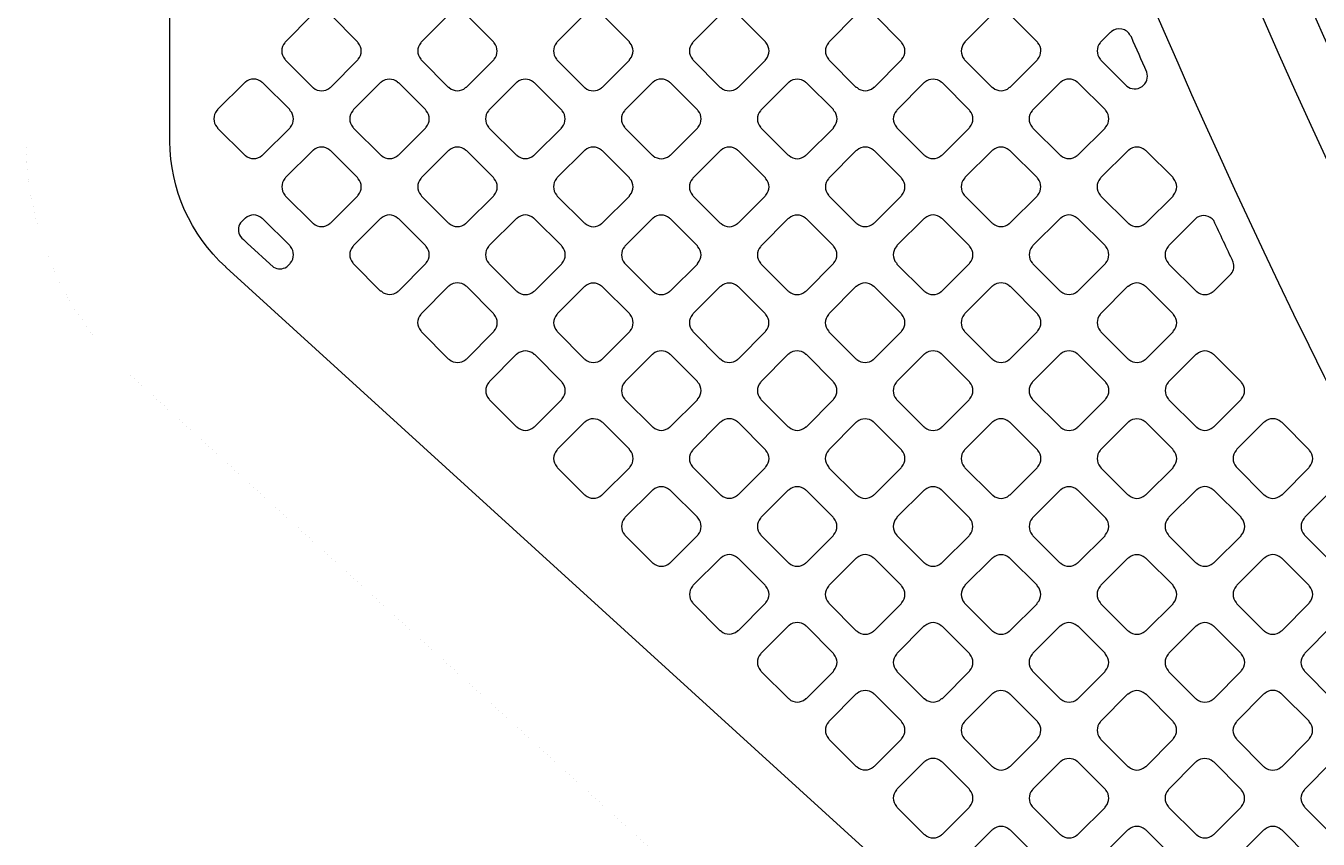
# Model space of a CAD drawing. Extents: x 0 to 248, y 0 to 175.
# Drawn here: x 77.443 to 79.493, y 143.681 to 144.971 of the extents above; entities that cross this region are included whole.
import ezdxf

# ---------------------------------------------------------------- set-up
doc = ezdxf.new("R2010")
doc.units = 0
doc.layers.add('gbr-dxf', color=7, linetype='Continuous')
doc.layers.add('gbr-outline-dxf', color=2, linetype='Continuous')

msp = doc.modelspace()

# ---------------------------------------------------------------- linework, layer by layer
at = {"layer": 'gbr-dxf', "linetype": 'Continuous'}
for points in [[(83.7322, 140.0897), (81.1909, 142.6311, -0.042133), (81.1868, 142.6359, -0.16673), (78.7251, 149.8102, -0.014135)], [(78.8013, 149.8102, 0.166721), (81.2467, 142.6831), (83.7873, 140.1424, -0.01212)], [(83.5493, 139.8215), (80.9089, 142.4619, -0.042015), (80.9048, 142.4667, -0.166954), (78.4137, 149.7194, -0.014027)], [(78.4899, 149.7178, 0.16691), (80.9647, 142.5139), (83.6011, 139.8775, -0.019676)], [(83.9056, 140.3552), (81.39, 142.8708, -0.042856), (81.3858, 142.8758, -0.165958), (79.0743, 149.6481, -0.01087)], [(79.1505, 149.6467, 0.165913), (81.4458, 142.9228), (83.9575, 140.4111, -0.019676)], [(84.0671, 140.6041), (81.5195, 143.1517, -0.041025), (81.5115, 143.1612, -0.164875), (79.3522, 149.5314, -0.009972)], [(78.2641, 149.4586, 0.012838), (78.2932, 148.8456, -0.017977), (78.2933, 148.844, 0.148382), (80.7903, 142.3653), (80.7906, 142.3649, 0.019899), (80.8008, 142.3538, -0.01365), (80.8016, 142.3529), (81.0112, 142.1433, -0.018805), (81.0124, 142.1422, 0.111695), (81.1151, 142.0774, -0.017124), (81.1165, 142.0768, -0.221605), (81.238, 141.9556, -0.020682), (81.2387, 141.9538, 0.111689), (81.3035, 141.8511, -0.023293)], [(81.6646, 141.033), (80.6517, 141.9555, -0.031164), (80.6495, 141.9576), (80.3139, 142.2631, -0.044523), (80.3106, 142.2661), (79.4111, 143.0854, -0.035323), (79.4085, 143.0877), (77.7613, 144.5878, -0.015038), (77.7603, 144.5887, -0.209951), (77.6718, 144.7879, -0.013835), (77.6717, 144.7891), (77.6717, 144.8227, -0.022988), (77.6717, 144.825), (77.6717, 145.684, -0.016316), (77.6717, 145.6855, -0.01633), (77.6717, 145.687), (77.6717, 146.5461, -0.016316)]]:
    msp.add_lwpolyline(points, format="xyb", dxfattribs=at)
for points in [[(77.8542, 144.9184, -0.092052), (77.8551, 144.9168), (77.898, 144.8739, -0.08752), (77.8994, 144.873, 0.378747), (77.9254, 144.873, -0.09601), (77.927, 144.874), (77.9695, 144.9165, -0.095916), (77.9705, 144.9182, 0.379422), (77.9705, 144.9441, -0.104392), (77.9695, 144.9459), (77.9269, 144.9885, -0.092233), (77.9253, 144.9895, 0.379731), (77.8993, 144.9895, -0.096458), (77.8977, 144.9885), (77.8552, 144.946, -0.096627), (77.8542, 144.9443, 0.3795)], [(78.0697, 144.9183, -0.100082), (78.0707, 144.9165), (78.1132, 144.874, -0.095895), (78.1149, 144.8731, 0.378747), (78.1408, 144.8731, -0.09601), (78.1424, 144.874), (78.185, 144.9166, -0.096227), (78.1859, 144.9182, 0.379422), (78.1859, 144.9442, -0.096458), (78.1849, 144.9458), (78.1425, 144.9883, -0.100499), (78.1408, 144.9893, 0.379731), (78.1148, 144.9893, -0.096458), (78.1131, 144.9883), (78.0707, 144.9459, -0.096627), (78.0697, 144.9442, 0.3795)], [(78.2851, 144.9442, 0.378939), (78.2851, 144.9183, -0.103999), (78.2861, 144.9165), (78.3286, 144.874, -0.099849), (78.3303, 144.873, 0.378664), (78.3562, 144.873, -0.095862), (78.3579, 144.874), (78.4006, 144.9167, -0.096036), (78.4015, 144.9183, 0.37829), (78.4015, 144.9442, -0.091854), (78.4006, 144.9458), (78.3579, 144.9885, -0.095796), (78.3563, 144.9894, 0.379116), (78.3303, 144.9894, -0.096462), (78.3287, 144.9884), (78.2861, 144.9458, -0.096539)], [(78.5006, 144.9183, -0.096031), (78.5016, 144.9166), (78.5441, 144.874, -0.107116), (78.546, 144.873, 0.378338), (78.5719, 144.873, -0.095862), (78.5735, 144.874), (78.6162, 144.9167, -0.095895), (78.6172, 144.9183, 0.37851), (78.6172, 144.9442, -0.099971), (78.6162, 144.946), (78.5737, 144.9885, -0.103973), (78.5719, 144.9895, 0.378825), (78.546, 144.9895, -0.096355), (78.5443, 144.9885), (78.5016, 144.9458, -0.096195), (78.5006, 144.9442, 0.378532)], [(78.7162, 144.9442, 0.378809), (78.7162, 144.9183, -0.083636), (78.7171, 144.9169), (78.7599, 144.8741, -0.096539), (78.7616, 144.8731, 0.379201), (78.7875, 144.8731, -0.095956), (78.7892, 144.8741), (78.8317, 144.9166, -0.096332), (78.8326, 144.9182, 0.379423), (78.8326, 144.9442, -0.095866), (78.8317, 144.9458), (78.7891, 144.9884, -0.099539), (78.7873, 144.9894, 0.378472), (78.7614, 144.9894, -0.096462), (78.7598, 144.9884), (78.7172, 144.9458, -0.095987)], [(78.9317, 144.9441, 0.37947), (78.9317, 144.9182, -0.088014), (78.9326, 144.9167), (78.9752, 144.8741, -0.100824), (78.9769, 144.8731, 0.37981), (79.0029, 144.8731, -0.095973), (79.0045, 144.8741), (79.0472, 144.9167, -0.096332), (79.0481, 144.9183, 0.379308), (79.0482, 144.9443, -0.092052), (79.0472, 144.9459), (79.0046, 144.9885, -0.096527), (79.003, 144.9894, 0.379), (78.977, 144.9895, -0.095968), (78.9754, 144.9885), (78.9327, 144.9458, -0.096527)], [(79.1473, 144.9443, 0.379347), (79.1473, 144.9184, -0.104392), (79.1483, 144.9166), (79.1892, 144.8757, 0.759119), (79.2209, 144.8979, -0.001305), (79.1967, 144.9535, -0.085082), (79.1949, 144.9559, 0.489791), (79.1648, 144.9616, -0.080634), (79.1624, 144.9601), (79.1483, 144.946, -0.095895)], [(77.7465, 144.8366, 0.379249), (77.7465, 144.8107, -0.104392), (77.7475, 144.8089), (77.79, 144.7664, -0.100151), (77.7917, 144.7654, 0.379451), (77.8177, 144.7654, -0.09601), (77.8193, 144.7663), (77.8619, 144.8089, -0.095895), (77.8629, 144.8105, 0.379201), (77.8628, 144.8365, -0.104175), (77.8618, 144.8383), (77.8194, 144.8807, -0.108174), (77.8175, 144.8817, 0.3795), (77.7916, 144.8817, -0.096614), (77.7899, 144.8807), (77.7475, 144.8383, -0.096195)], [(77.962, 144.8106, -0.095862), (77.963, 144.8089), (78.0056, 144.7663, -0.091916), (78.0072, 144.7654, 0.379422), (78.0331, 144.7654, -0.095956), (78.0348, 144.7664), (78.0772, 144.8089, -0.096332), (78.0782, 144.8105, 0.379308), (78.0782, 144.8364, -0.100076), (78.0772, 144.8382), (78.0348, 144.8806, -0.10417), (78.033, 144.8816, 0.37947), (78.0071, 144.8816, -0.096458), (78.0054, 144.8806), (77.963, 144.8382, -0.096627), (77.962, 144.8365, 0.379357)], [(78.1773, 144.8364, 0.37919), (78.1773, 144.8105, -0.08798), (78.1783, 144.809), (78.2209, 144.7664, -0.100525), (78.2226, 144.7654, 0.379125), (78.2485, 144.7654, -0.096323), (78.2502, 144.7663), (78.2927, 144.8089, -0.095895), (78.2937, 144.8105, 0.378431), (78.2937, 144.8364, -0.091854), (78.2928, 144.838), (78.2501, 144.8807, -0.095895), (78.2485, 144.8816, 0.379116), (78.2225, 144.8816, -0.096614), (78.2209, 144.8806), (78.1783, 144.8381, -0.096195)], [(78.3928, 144.8364, 0.378856), (78.3928, 144.8104, -0.091476), (78.3937, 144.8089), (78.4364, 144.7662, -0.103673), (78.4382, 144.7652, 0.378774), (78.4641, 144.7652, -0.095866), (78.4657, 144.7662), (78.5084, 144.8089, -0.096036), (78.5094, 144.8105, 0.379034), (78.5094, 144.8364, -0.088442), (78.5084, 144.8379), (78.4656, 144.8807, -0.092898), (78.464, 144.8817, 0.379106), (78.4381, 144.8817, -0.096528), (78.4365, 144.8807), (78.3937, 144.838, -0.096195)], [(78.6084, 144.8364, 0.379163), (78.6084, 144.8104, -0.096625), (78.6094, 144.8088), (78.6519, 144.7663, -0.107961), (78.6537, 144.7653, 0.37981), (78.6797, 144.7653, -0.095956), (78.6813, 144.7663), (78.724, 144.8089, -0.096332), (78.7249, 144.8105, 0.379423), (78.725, 144.8365, -0.099643), (78.724, 144.8382), (78.6814, 144.8807, -0.103673), (78.6797, 144.8817, 0.378412), (78.6538, 144.8817, -0.095487), (78.6521, 144.8807), (78.6094, 144.838, -0.095987)], [(78.824, 144.8105, -0.083317), (78.8249, 144.8091), (78.8676, 144.7664, -0.096111), (78.8692, 144.7654, 0.37981), (78.8952, 144.7654, -0.095956), (78.8969, 144.7664), (78.9393, 144.8089, -0.096332), (78.9403, 144.8105, 0.37981), (78.9403, 144.8365, -0.096625), (78.9393, 144.8381), (78.8969, 144.8806, -0.100151), (78.8952, 144.8816, 0.379731), (78.8692, 144.8816, -0.096458), (78.8675, 144.8806), (78.825, 144.8381, -0.096627), (78.824, 144.8364, 0.379731)], [(79.0394, 144.8105, -0.087715), (79.0403, 144.809), (79.083, 144.7664, -0.100463), (79.0847, 144.7654, 0.378309), (79.1106, 144.7654, -0.096031), (79.1122, 144.7663), (79.1549, 144.809, -0.095987), (79.1559, 144.8107, 0.379109), (79.1559, 144.8366, -0.092523), (79.1549, 144.8382), (79.1123, 144.8808, -0.096111), (79.1107, 144.8817, 0.379731), (79.0847, 144.8817, -0.096458), (79.0831, 144.8808), (79.0404, 144.8381, -0.096857), (79.0394, 144.8364, 0.379471)], [(77.8543, 144.7028, -0.100588), (77.8553, 144.7011), (77.8978, 144.6586, -0.095895), (77.8994, 144.6576, 0.378747), (77.9254, 144.6576, -0.09601), (77.927, 144.6586), (77.9695, 144.7012, -0.096227), (77.9705, 144.7028, 0.379422), (77.9705, 144.7287, -0.108195), (77.9694, 144.7306), (77.9271, 144.773, -0.096423), (77.9254, 144.774, 0.379731), (77.8995, 144.774, -0.096458), (77.8978, 144.773), (77.8553, 144.7304, -0.096423), (77.8543, 144.7288, 0.3795)], [(78.0697, 144.7029, -0.096475), (78.0707, 144.7012), (78.1133, 144.6586, -0.092959), (78.1149, 144.6577, 0.379057), (78.1408, 144.6576, -0.095883), (78.1424, 144.6586), (78.185, 144.7012, -0.096092), (78.186, 144.7028, 0.378884), (78.186, 144.7287, -0.100625), (78.185, 144.7305), (78.1425, 144.7729, -0.103868), (78.1408, 144.7739, 0.379778), (78.1148, 144.7739, -0.096458), (78.1131, 144.7729), (78.0707, 144.7305, -0.096627), (78.0697, 144.7288, 0.379731)], [(78.2851, 144.7029, -0.09937), (78.2861, 144.7011), (78.3288, 144.6584, -0.095987), (78.3305, 144.6574, 0.378347), (78.3564, 144.6574, -0.095487), (78.358, 144.6584), (78.4006, 144.701, -0.096195), (78.4015, 144.7026, 0.379109), (78.4015, 144.7286, -0.096953), (78.4005, 144.7302), (78.3579, 144.7728, -0.101196), (78.3562, 144.7738, 0.379106), (78.3303, 144.7739, -0.096377), (78.3286, 144.7729), (78.2861, 144.7304, -0.096195), (78.2851, 144.7288, 0.378316)], [(78.5006, 144.7285, 0.378698), (78.5006, 144.7026, -0.092061), (78.5016, 144.701), (78.5441, 144.6585, -0.104246), (78.5459, 144.6574, 0.378952), (78.5718, 144.6574, -0.095866), (78.5735, 144.6584), (78.6161, 144.7011, -0.096227), (78.6171, 144.7027, 0.379035), (78.6171, 144.7287, -0.087518), (78.6162, 144.7301), (78.5734, 144.7729, -0.091416), (78.5718, 144.7739, 0.378412), (78.5459, 144.7739, -0.096031), (78.5443, 144.7729), (78.5016, 144.7302, -0.096742)], [(78.7162, 144.7027, -0.096625), (78.7172, 144.701), (78.7595, 144.6586, -0.107961), (78.7614, 144.6576, 0.37981), (78.7874, 144.6576, -0.095956), (78.789, 144.6586), (78.8317, 144.7012, -0.096332), (78.8326, 144.7028, 0.37981), (78.8326, 144.7288, -0.10047), (78.8316, 144.7305), (78.7893, 144.7729, -0.10399), (78.7875, 144.7739, 0.379731), (78.7615, 144.7739, -0.096458), (78.7598, 144.7729), (78.7172, 144.7303, -0.096627), (78.7162, 144.7286, 0.379731)], [(78.9317, 144.7028, -0.083792), (78.9326, 144.7014), (78.9753, 144.6587, -0.096627), (78.977, 144.6577, 0.379415), (79.0029, 144.6577, -0.096157), (79.0046, 144.6586), (79.0471, 144.7012, -0.095759), (79.0481, 144.7028, 0.378836), (79.0481, 144.7288, -0.096117), (79.0471, 144.7304), (79.0045, 144.7729, -0.100073), (79.0028, 144.7739, 0.379249), (78.9769, 144.7739, -0.096723), (78.9752, 144.7729), (78.9327, 144.7304, -0.096857), (78.9317, 144.7287, 0.379731)], [(79.1472, 144.7288, 0.379649), (79.1472, 144.7028, -0.100902), (79.1482, 144.7011), (79.1908, 144.6585, -0.096627), (79.1924, 144.6576, 0.37981), (79.2184, 144.6576, -0.096625), (79.22, 144.6585), (79.2627, 144.7012, -0.096332), (79.2636, 144.7028, 0.37975), (79.2636, 144.7288, -0.096225), (79.2627, 144.7304), (79.2201, 144.773, -0.100093), (79.2183, 144.774, 0.379208), (79.1924, 144.774, -0.096475), (79.1908, 144.773), (79.1482, 144.7304, -0.096726)], [(77.7836, 144.637, 0.016145), (77.7936, 144.6271, -0.014422), (77.7946, 144.6263), (77.8363, 144.5882, 0.273225), (77.8572, 144.5888), (77.8619, 144.5935, -0.095602), (77.8629, 144.5951, 0.37904), (77.8629, 144.6211, -0.095866), (77.8619, 144.6227), (77.8193, 144.6652, -0.100217), (77.8176, 144.6662, 0.37874), (77.7917, 144.6662, -0.096259), (77.7901, 144.6652), (77.7836, 144.6588, 0.288)], [(77.962, 144.6211, 0.379249), (77.962, 144.5952, -0.104392), (77.9631, 144.5934), (78.0054, 144.551, -0.100519), (78.0072, 144.55, 0.379057), (78.0331, 144.5499, -0.096031), (78.0347, 144.5509), (78.0773, 144.5935, -0.096206), (78.0783, 144.5951, 0.378387), (78.0783, 144.621, -0.103784), (78.0773, 144.6228), (78.0349, 144.6652, -0.10739), (78.033, 144.6662, 0.379116), (78.0071, 144.6662, -0.096614), (78.0055, 144.6652), (77.963, 144.6227, -0.096195)], [(78.1773, 144.5951, -0.082742), (78.1782, 144.5937), (78.2212, 144.5507, -0.095987), (78.2228, 144.5498, 0.378472), (78.2487, 144.5498, -0.096367), (78.2504, 144.5507), (78.2929, 144.5933, -0.096206), (78.2939, 144.5949, 0.37875), (78.2939, 144.6209, -0.096259), (78.2929, 144.6225), (78.2502, 144.6652, -0.100215), (78.2485, 144.6662, 0.378604), (78.2226, 144.6662, -0.096507), (78.2209, 144.6652), (78.1783, 144.6226, -0.096195), (78.1773, 144.621, 0.378316)], [(78.3929, 144.6208, 0.379082), (78.393, 144.5949, -0.088442), (78.3939, 144.5934), (78.4365, 144.5508, -0.100151), (78.4382, 144.5498, 0.379308), (78.4641, 144.5497, -0.09601), (78.4658, 144.5507), (78.5083, 144.5933, -0.096227), (78.5093, 144.5949, 0.379035), (78.5093, 144.6208, -0.092061), (78.5084, 144.6224), (78.4657, 144.6651, -0.095997), (78.464, 144.666, 0.378472), (78.4381, 144.666, -0.096355), (78.4365, 144.6651), (78.3939, 144.6224, -0.095987)], [(78.6084, 144.6208, 0.379249), (78.6084, 144.5948, -0.092348), (78.6093, 144.5933), (78.6518, 144.5508, -0.10399), (78.6536, 144.5498, 0.379451), (78.6795, 144.5497, -0.096157), (78.6812, 144.5507), (78.7239, 144.5934, -0.095796), (78.7248, 144.595, 0.379201), (78.7248, 144.621, -0.088014), (78.7239, 144.6225), (78.6812, 144.6651, -0.092289), (78.6796, 144.6661, 0.3795), (78.6537, 144.6661, -0.096614), (78.652, 144.6651), (78.6093, 144.6224, -0.096195)], [(78.8239, 144.595, -0.09572), (78.8249, 144.5933), (78.8673, 144.5509, -0.107905), (78.8692, 144.5498, 0.379068), (78.8951, 144.5498, -0.096265), (78.8968, 144.5508), (78.9394, 144.5934, -0.09662), (78.9404, 144.5951, 0.379594), (78.9404, 144.6211, -0.101328), (78.9394, 144.6228), (78.897, 144.6652, -0.104691), (78.8952, 144.6662, 0.379731), (78.8692, 144.6662, -0.096723), (78.8675, 144.6652), (78.8249, 144.6226, -0.096857), (78.8239, 144.6209, 0.379762)], [(79.0394, 144.621, 0.378741), (79.0394, 144.5951, -0.083548), (79.0403, 144.5937), (79.0831, 144.5509, -0.096328), (79.0848, 144.5499, 0.379191), (79.1107, 144.5499, -0.096117), (79.1124, 144.5509), (79.1549, 144.5934, -0.095796), (79.1559, 144.595, 0.37889), (79.1559, 144.621, -0.096117), (79.1549, 144.6226), (79.1123, 144.6652, -0.099849), (79.1106, 144.6662, 0.37909), (79.0846, 144.6662, -0.096259), (79.083, 144.6652), (79.0404, 144.6226, -0.096509)], [(79.255, 144.621, 0.37947), (79.255, 144.595, -0.100399), (79.256, 144.5933), (79.2986, 144.5507, -0.096627), (79.3003, 144.5497, 0.37981), (79.3262, 144.5497, -0.096625), (79.3279, 144.5507), (79.3551, 144.5779, 0.245029), (79.3582, 144.5963, -0.001552), (79.3272, 144.6623, 0.37451), (79.3006, 144.6672), (79.256, 144.6226, -0.096527)], [(78.0697, 144.5134, 0.378856), (78.0697, 144.4874, -0.099971), (78.0707, 144.4857), (78.1134, 144.443, -0.095895), (78.1151, 144.442, 0.378774), (78.141, 144.442, -0.095862), (78.1426, 144.443), (78.1852, 144.4855, -0.095686), (78.1862, 144.4872, 0.379034), (78.1861, 144.5131, -0.108952), (78.1851, 144.515), (78.1425, 144.5576, -0.097129), (78.1408, 144.5585, 0.379106), (78.1149, 144.5586, -0.096528), (78.1133, 144.5576), (78.0707, 144.515, -0.096509)], [(78.2853, 144.5132, 0.378655), (78.2853, 144.4873, -0.095968), (78.2863, 144.4856), (78.3289, 144.443, -0.092398), (78.3305, 144.442, 0.379422), (78.3565, 144.442, -0.095973), (78.3581, 144.443), (78.4006, 144.4855, -0.096332), (78.4016, 144.4872, 0.379423), (78.4016, 144.5131, -0.099643), (78.4006, 144.5148), (78.3581, 144.5573, -0.103397), (78.3563, 144.5583, 0.378472), (78.3304, 144.5583, -0.095968), (78.3288, 144.5573), (78.2863, 144.5148, -0.096195)], [(78.5007, 144.5131, 0.379249), (78.5007, 144.4871, -0.087784), (78.5016, 144.4856), (78.5442, 144.4431, -0.100151), (78.5459, 144.4421, 0.37981), (78.5719, 144.4421, -0.095956), (78.5735, 144.443), (78.616, 144.4855, -0.096332), (78.617, 144.4872, 0.379451), (78.617, 144.5131, -0.09221), (78.616, 144.5147), (78.5734, 144.5573, -0.096539), (78.5718, 144.5583, 0.378939), (78.5459, 144.5583, -0.096614), (78.5442, 144.5573), (78.5016, 144.5147, -0.096195)], [(78.7161, 144.4871, -0.091558), (78.717, 144.4856), (78.7596, 144.443, -0.104246), (78.7614, 144.442, 0.378837), (78.7873, 144.442, -0.095862), (78.7889, 144.4429), (78.8316, 144.4856, -0.096206), (78.8326, 144.4873, 0.378553), (78.8326, 144.5132, -0.087715), (78.8317, 144.5147), (78.7889, 144.5575, -0.092398), (78.7873, 144.5584, 0.37947), (78.7614, 144.5584, -0.096723), (78.7597, 144.5574), (78.7171, 144.5148, -0.096857), (78.7161, 144.5131, 0.379762)], [(78.9316, 144.5131, 0.379163), (78.9316, 144.4872, -0.096625), (78.9326, 144.4856), (78.9751, 144.4431, -0.107961), (78.9769, 144.4421, 0.379308), (79.0029, 144.442, -0.09601), (79.0045, 144.443), (79.0472, 144.4857, -0.096227), (79.0482, 144.4873, 0.379191), (79.0482, 144.5133, -0.100588), (79.0472, 144.515), (79.0047, 144.5575, -0.103923), (79.0029, 144.5585, 0.379058), (78.9769, 144.5585, -0.096614), (78.9753, 144.5575), (78.9326, 144.5148, -0.095987)], [(79.1473, 144.4873, -0.096625), (79.1483, 144.4857), (79.191, 144.443, -0.092233), (79.1926, 144.442, 0.37981), (79.2185, 144.442, -0.095956), (79.2202, 144.443), (79.2627, 144.4855, -0.096332), (79.2636, 144.4872, 0.37981), (79.2636, 144.5131, -0.10047), (79.2626, 144.5148), (79.2201, 144.5573, -0.10399), (79.2183, 144.5584, 0.379731), (79.1924, 144.5584, -0.096458), (79.1907, 144.5574), (79.1483, 144.515, -0.096627), (79.1473, 144.5133, 0.379731)], [(78.1776, 144.4054, 0.379082), (78.1776, 144.3794, -0.092523), (78.1785, 144.3779), (78.221, 144.3354, -0.10399), (78.2228, 144.3344, 0.379308), (78.2488, 144.3343, -0.09601), (78.2504, 144.3353), (78.2929, 144.3779, -0.096227), (78.2939, 144.3795, 0.379035), (78.2939, 144.4054, -0.099971), (78.2929, 144.4072), (78.2505, 144.4496, -0.104102), (78.2487, 144.4506, 0.378472), (78.2228, 144.4506, -0.096355), (78.2211, 144.4496), (78.1785, 144.407, -0.095987)], [(78.393, 144.3794, -0.083792), (78.3939, 144.378), (78.4366, 144.3354, -0.096627), (78.4382, 144.3344, 0.37981), (78.4642, 144.3344, -0.096625), (78.4658, 144.3353), (78.5083, 144.3778, -0.096332), (78.5093, 144.3795, 0.37981), (78.5093, 144.4055, -0.096625), (78.5083, 144.4071), (78.4658, 144.4496, -0.100151), (78.4641, 144.4506, 0.379731), (78.4382, 144.4506, -0.096458), (78.4365, 144.4496), (78.394, 144.4071, -0.096857), (78.393, 144.4054, 0.379731)], [(78.6084, 144.3795, -0.087916), (78.6093, 144.378), (78.652, 144.3353, -0.100073), (78.6537, 144.3343, 0.379041), (78.6796, 144.3343, -0.095612), (78.6813, 144.3352), (78.7238, 144.3778, -0.095895), (78.7248, 144.3794, 0.379163), (78.7248, 144.4054, -0.092701), (78.7238, 144.407), (78.6812, 144.4496, -0.096627), (78.6795, 144.4506, 0.379731), (78.6535, 144.4506, -0.096723), (78.6519, 144.4496), (78.6094, 144.4071, -0.096857), (78.6084, 144.4054, 0.3795)], [(78.8238, 144.4053, 0.378884), (78.8238, 144.3794, -0.092162), (78.8248, 144.3778), (78.8673, 144.3352, -0.103923), (78.8691, 144.3342, 0.379201), (78.8951, 144.3342, -0.096625), (78.8967, 144.3352), (78.9393, 144.3778, -0.096111), (78.9403, 144.3795, 0.37981), (78.9403, 144.4055, -0.088014), (78.9394, 144.4069), (78.8967, 144.4497, -0.092289), (78.8951, 144.4506, 0.379463), (78.8691, 144.4506, -0.096259), (78.8675, 144.4497), (78.8248, 144.407, -0.096509)], [(79.0394, 144.3794, -0.096625), (79.0404, 144.3778), (79.0829, 144.3353, -0.107961), (79.0848, 144.3342, 0.37981), (79.1107, 144.3342, -0.095956), (79.1124, 144.3352), (79.155, 144.3778, -0.096332), (79.156, 144.3795, 0.37981), (79.156, 144.4055, -0.10047), (79.155, 144.4072), (79.1125, 144.4497, -0.10399), (79.1107, 144.4507, 0.379731), (79.0847, 144.4507, -0.096458), (79.0831, 144.4497), (79.0404, 144.4071, -0.096627), (79.0394, 144.4054, 0.379731)], [(79.2551, 144.3795, -0.096625), (79.2561, 144.3779), (79.2987, 144.3353, -0.092233), (79.3003, 144.3343, 0.37981), (79.3262, 144.3343, -0.095956), (79.3279, 144.3353), (79.3704, 144.3778, -0.096111), (79.3713, 144.3795, 0.37981), (79.3713, 144.4054, -0.100399), (79.3703, 144.4072), (79.328, 144.4495, -0.10437), (79.3262, 144.4505, 0.379731), (79.3002, 144.4505, -0.096458), (79.2986, 144.4496), (79.2561, 144.4071, -0.096627), (79.2551, 144.4055, 0.379731)], [(78.2853, 144.2978, 0.379249), (78.2854, 144.2718, -0.104392), (78.2864, 144.27), (78.3288, 144.2277, -0.100151), (78.3305, 144.2266, 0.379308), (78.3564, 144.2266, -0.09601), (78.3581, 144.2276), (78.4006, 144.2701, -0.096227), (78.4016, 144.2718, 0.379422), (78.4016, 144.2977, -0.104293), (78.4005, 144.2995), (78.3583, 144.3418, -0.108174), (78.3564, 144.3428, 0.3795), (78.3304, 144.3429, -0.096614), (78.3288, 144.3419), (78.2863, 144.2994, -0.096195)], [(78.5007, 144.2977, 0.378939), (78.5007, 144.2718, -0.083636), (78.5015, 144.2704), (78.5444, 144.2275, -0.095895), (78.546, 144.2265, 0.379041), (78.572, 144.2266, -0.095612), (78.5736, 144.2275), (78.6161, 144.2701, -0.095759), (78.6171, 144.2717, 0.378693), (78.6171, 144.2976, -0.095968), (78.6161, 144.2993), (78.5735, 144.3419, -0.100093), (78.5718, 144.3429, 0.379112), (78.5459, 144.3429, -0.096614), (78.5442, 144.3419), (78.5016, 144.2993, -0.095895)], [(78.7161, 144.2976, 0.378741), (78.7161, 144.2717, -0.087946), (78.717, 144.2702), (78.7597, 144.2275, -0.100093), (78.7614, 144.2265, 0.379422), (78.7874, 144.2265, -0.096625), (78.789, 144.2275), (78.8315, 144.27, -0.096111), (78.8325, 144.2717, 0.37981), (78.8325, 144.2976, -0.09253), (78.8316, 144.2992), (78.7889, 144.3418, -0.096627), (78.7873, 144.3428, 0.379463), (78.7613, 144.3428, -0.096265), (78.7597, 144.3418), (78.7171, 144.2992, -0.096509)], [(78.9316, 144.2716, -0.092348), (78.9325, 144.27), (78.9751, 144.2275, -0.10399), (78.9769, 144.2264, 0.379308), (79.0029, 144.2264, -0.09601), (79.0045, 144.2274), (79.0472, 144.27, -0.096227), (79.0482, 144.2717, 0.379191), (79.0482, 144.2976, -0.087916), (79.0472, 144.2991), (79.0044, 144.342, -0.092187), (79.0028, 144.3429, 0.379249), (78.9769, 144.3429, -0.096458), (78.9752, 144.3419), (78.9326, 144.2992, -0.096627), (78.9316, 144.2976, 0.379731)], [(79.1473, 144.2717, -0.108153), (79.1484, 144.2698), (79.1906, 144.2276, -0.104311), (79.1924, 144.2265, 0.37981), (79.2184, 144.2265, -0.096625), (79.22, 144.2275), (79.2627, 144.2701, -0.096332), (79.2636, 144.2718, 0.37981), (79.2636, 144.2977, -0.104392), (79.2626, 144.2995), (79.2203, 144.3418, -0.107961), (79.2185, 144.3428, 0.379731), (79.1925, 144.3428, -0.096458), (79.1909, 144.3419), (79.1483, 144.2993, -0.096627), (79.1473, 144.2977, 0.379731)], [(79.3628, 144.2718, -0.087916), (79.3637, 144.2703), (79.4067, 144.2273, -0.083081), (79.4081, 144.2264, 0.37889), (79.434, 144.2265, -0.09601), (79.4356, 144.2274), (79.4783, 144.2701, -0.095895), (79.4792, 144.2717, 0.379201), (79.4792, 144.2977, -0.092348), (79.4783, 144.2992), (79.4356, 144.3419, -0.096111), (79.4339, 144.3429, 0.379731), (79.408, 144.3429, -0.096458), (79.4063, 144.3419), (79.3638, 144.2994, -0.096857), (79.3628, 144.2977, 0.3795)], [(78.393, 144.19, 0.379249), (78.393, 144.164, -0.092348), (78.3939, 144.1625), (78.4365, 144.1199, -0.10399), (78.4383, 144.1189, 0.379415), (78.4643, 144.1188, -0.095612), (78.4659, 144.1198), (78.5084, 144.1624, -0.095895), (78.5094, 144.164, 0.379163), (78.5094, 144.1899, -0.100828), (78.5084, 144.1917), (78.4659, 144.2341, -0.104691), (78.4641, 144.2352, 0.3795), (78.4382, 144.2352, -0.096614), (78.4365, 144.2342), (78.3939, 144.1916, -0.096195)], [(78.6085, 144.1899, 0.378884), (78.6085, 144.164, -0.083163), (78.6093, 144.1626), (78.6521, 144.1198, -0.095895), (78.6537, 144.1188, 0.379201), (78.6797, 144.1189, -0.096625), (78.6813, 144.1198), (78.7238, 144.1623, -0.096111), (78.7248, 144.164, 0.37981), (78.7248, 144.1899, -0.096458), (78.7238, 144.1916), (78.6813, 144.2341, -0.100824), (78.6796, 144.2351, 0.379463), (78.6537, 144.2351, -0.096259), (78.652, 144.2341), (78.6094, 144.1915, -0.096509)], [(78.8239, 144.1899, 0.37947), (78.8239, 144.1639, -0.087784), (78.8248, 144.1624), (78.8675, 144.1197, -0.100151), (78.8692, 144.1187, 0.379308), (78.8952, 144.1187, -0.09601), (78.8968, 144.1197), (78.9394, 144.1622, -0.096227), (78.9403, 144.1639, 0.379422), (78.9403, 144.1898, -0.09253), (78.9394, 144.1914), (78.8967, 144.2341, -0.096627), (78.895, 144.2351, 0.379357), (78.8691, 144.2351, -0.095968), (78.8674, 144.2341), (78.8249, 144.1915, -0.096328)], [(79.0394, 144.1897, 0.379249), (79.0394, 144.1638, -0.092348), (79.0404, 144.1622), (79.0828, 144.1198, -0.104311), (79.0846, 144.1187, 0.37981), (79.1106, 144.1187, -0.096625), (79.1122, 144.1197), (79.1549, 144.1623, -0.096111), (79.1558, 144.164, 0.379308), (79.1559, 144.1899, -0.087715), (79.155, 144.1914), (79.1122, 144.2341, -0.092126), (79.1107, 144.2351, 0.379112), (79.0847, 144.2351, -0.096614), (79.0831, 144.2341), (79.0404, 144.1914, -0.096195)], [(79.255, 144.1899, 0.379249), (79.255, 144.164, -0.108195), (79.2561, 144.1621), (79.2985, 144.1197, -0.104691), (79.3003, 144.1187, 0.37981), (79.3262, 144.1187, -0.096625), (79.3279, 144.1197), (79.3705, 144.1623, -0.096332), (79.3715, 144.1639, 0.379308), (79.3715, 144.1899, -0.103956), (79.3705, 144.1917), (79.328, 144.2341, -0.107982), (79.3262, 144.2352, 0.379112), (79.3002, 144.2352, -0.096614), (79.2986, 144.2342), (79.256, 144.1916, -0.096539)], [(79.4706, 144.1899, 0.379116), (79.4706, 144.164, -0.08798), (79.4715, 144.1625), (79.5144, 144.1196, -0.083024), (79.5157, 144.1188, 0.379201), (79.5417, 144.1188, -0.095956), (79.5433, 144.1198), (79.5703, 144.1467, 0.222628), (79.573, 144.1637, -0.001452), (79.5417, 144.2241, -0.056924), (79.5407, 144.2254, 0.470402), (79.5106, 144.2302, -0.056286), (79.5093, 144.2292), (79.4716, 144.1915, -0.095895)], [(78.5008, 144.0822, 0.378698), (78.5008, 144.0563, -0.092052), (78.5017, 144.0547), (78.5442, 144.0122, -0.103973), (78.546, 144.0111, 0.379422), (78.572, 144.0112, -0.096625), (78.5736, 144.0121), (78.6161, 144.0546, -0.096111), (78.6171, 144.0563, 0.37975), (78.6171, 144.0822, -0.100575), (78.6161, 144.084), (78.5737, 144.1264, -0.104677), (78.5719, 144.1274, 0.37888), (78.546, 144.1274, -0.095487), (78.5444, 144.1264), (78.5017, 144.0838, -0.096195)], [(78.7162, 144.0562, -0.083317), (78.7171, 144.0548), (78.7599, 144.012, -0.096111), (78.7615, 144.011, 0.37981), (78.7875, 144.011, -0.095956), (78.7892, 144.012), (78.8317, 144.0545, -0.096332), (78.8326, 144.0561, 0.37981), (78.8326, 144.0821, -0.096625), (78.8317, 144.0838), (78.7891, 144.1263, -0.100151), (78.7873, 144.1274, 0.379731), (78.7614, 144.1274, -0.096458), (78.7597, 144.1264), (78.7172, 144.0838, -0.096627), (78.7162, 144.0822, 0.379731)], [(78.9317, 144.082, 0.379249), (78.9317, 144.0561, -0.087784), (78.9326, 144.0546), (78.9752, 144.012, -0.100151), (78.9769, 144.011, 0.379451), (79.0029, 144.011, -0.09601), (79.0045, 144.012), (79.0471, 144.0545, -0.095895), (79.048, 144.0562, 0.379201), (79.048, 144.0821, -0.092348), (79.0471, 144.0837), (79.0045, 144.1262, -0.096627), (79.0029, 144.1272, 0.3795), (78.9769, 144.1272, -0.096614), (78.9753, 144.1263), (78.9327, 144.0837, -0.096195)], [(79.1472, 144.0562, -0.103956), (79.1482, 144.0544), (79.1907, 144.0119, -0.100093), (79.1924, 144.0109, 0.379191), (79.2184, 144.0109, -0.096117), (79.22, 144.0118), (79.2627, 144.0545, -0.095895), (79.2637, 144.0561, 0.379201), (79.2636, 144.0821, -0.092348), (79.2627, 144.0837), (79.22, 144.1264, -0.096111), (79.2183, 144.1273, 0.379731), (79.1924, 144.1273, -0.096458), (79.1907, 144.1263), (79.1482, 144.0838, -0.096627), (79.1472, 144.0821, 0.379357)], [(79.3628, 144.0561, -0.100399), (79.3638, 144.0544), (79.4063, 144.0119, -0.096423), (79.4079, 144.011, 0.37981), (79.4339, 144.011, -0.095956), (79.4355, 144.0119), (79.4782, 144.0547, -0.096332), (79.4792, 144.0563, 0.37981), (79.4792, 144.0823, -0.096625), (79.4782, 144.0839), (79.4358, 144.1264, -0.100476), (79.434, 144.1274, 0.379731), (79.4081, 144.1274, -0.096723), (79.4064, 144.1264), (79.3638, 144.0837, -0.096857), (79.3628, 144.0821, 0.379731)], [(78.6085, 143.9745, 0.37947), (78.6085, 143.9485, -0.092348), (78.6095, 143.947), (78.6521, 143.9044, -0.10399), (78.6538, 143.9033, 0.379308), (78.6798, 143.9033, -0.09601), (78.6814, 143.9043), (78.724, 143.9468, -0.096227), (78.7249, 143.9485, 0.379422), (78.7249, 143.9744, -0.100399), (78.7239, 143.9761), (78.6814, 144.0186, -0.104691), (78.6796, 144.0197, 0.379357), (78.6537, 144.0197, -0.095968), (78.6521, 144.0187), (78.6095, 143.9761, -0.096328)], [(78.824, 143.9484, -0.083317), (78.8249, 143.947), (78.8676, 143.9043, -0.096627), (78.8692, 143.9033, 0.37981), (78.8952, 143.9033, -0.096625), (78.8969, 143.9043), (78.9393, 143.9468, -0.096332), (78.9403, 143.9484, 0.37981), (78.9403, 143.9744, -0.096625), (78.9393, 143.9761), (78.8969, 144.0185, -0.100151), (78.8952, 144.0195, 0.379731), (78.8692, 144.0195, -0.096458), (78.8675, 144.0186), (78.825, 143.976, -0.096627), (78.824, 143.9744, 0.379731)], [(79.0394, 143.9484, -0.088014), (79.0403, 143.9469), (79.083, 143.9042, -0.100824), (79.0848, 143.9032, 0.37981), (79.1107, 143.9032, -0.095973), (79.1124, 143.9042), (79.1549, 143.9467, -0.096332), (79.1558, 143.9483, 0.37981), (79.1558, 143.9743, -0.092348), (79.1549, 143.9759), (79.1122, 144.0186, -0.096111), (79.1106, 144.0195, 0.379731), (79.0846, 144.0195, -0.096458), (79.0829, 144.0186), (79.0404, 143.976, -0.096857), (79.0394, 143.9744, 0.379731)], [(79.255, 143.9743, 0.37947), (79.255, 143.9483, -0.104293), (79.256, 143.9465), (79.2984, 143.9042, -0.100499), (79.3001, 143.9032, 0.379308), (79.3261, 143.9032, -0.09601), (79.3277, 143.9041), (79.3704, 143.9468, -0.096227), (79.3714, 143.9484, 0.379422), (79.3713, 143.9744, -0.09253), (79.3704, 143.976), (79.3278, 144.0185, -0.096423), (79.3262, 144.0195, 0.379357), (79.3002, 144.0195, -0.096507), (79.2986, 144.0186), (79.256, 143.9759, -0.096527)], [(79.4705, 143.9484, -0.10047), (79.4715, 143.9467), (79.5141, 143.9041, -0.096111), (79.5157, 143.9031, 0.37981), (79.5417, 143.9031, -0.095956), (79.5433, 143.9041), (79.5861, 143.9468, -0.096332), (79.587, 143.9485, 0.37981), (79.587, 143.9744, -0.096625), (79.5861, 143.9761), (79.5435, 144.0187, -0.100151), (79.5417, 144.0197, 0.379731), (79.5158, 144.0197, -0.096458), (79.5141, 144.0187), (79.4715, 143.976, -0.096627), (79.4705, 143.9744, 0.379731)], [(78.7163, 143.8666, 0.379249), (78.7163, 143.8407, -0.092139), (78.7173, 143.8391), (78.7597, 143.7967, -0.104264), (78.7615, 143.7956, 0.379451), (78.7875, 143.7956, -0.096117), (78.7891, 143.7966), (78.8317, 143.8391, -0.095895), (78.8327, 143.8408, 0.379201), (78.8326, 143.8667, -0.10047), (78.8316, 143.8684), (78.7893, 143.9108, -0.104311), (78.7875, 143.9118, 0.3795), (78.7615, 143.9118, -0.096614), (78.7599, 143.9109), (78.7173, 143.8683, -0.096195)], [(78.9317, 143.8407, -0.083548), (78.9326, 143.8393), (78.9754, 143.7965, -0.096328), (78.9771, 143.7955, 0.379422), (79.003, 143.7955, -0.096625), (79.0047, 143.7965), (79.0472, 143.839, -0.096332), (79.0481, 143.8406, 0.379308), (79.0482, 143.8666, -0.095968), (79.0472, 143.8682), (79.0046, 143.9108, -0.100093), (79.0028, 143.9118, 0.37947), (78.9769, 143.9118, -0.096723), (78.9752, 143.9109), (78.9327, 143.8683, -0.096627), (78.9317, 143.8667, 0.379357)], [(79.1473, 143.8407, -0.100082), (79.1483, 143.8389), (79.1908, 143.7964, -0.095895), (79.1925, 143.7955, 0.378747), (79.2184, 143.7955, -0.09601), (79.22, 143.7964), (79.2626, 143.839, -0.096227), (79.2635, 143.8406, 0.379422), (79.2635, 143.8666, -0.096458), (79.2625, 143.8682), (79.2201, 143.9107, -0.100499), (79.2183, 143.9117, 0.379731), (79.1924, 143.9117, -0.096458), (79.1907, 143.9107), (79.1483, 143.8683, -0.096627), (79.1473, 143.8666, 0.3795)], [(79.3626, 143.8665, 0.379249), (79.3627, 143.8406, -0.096625), (79.3636, 143.839), (79.4063, 143.7963, -0.092233), (79.4079, 143.7953, 0.37981), (79.4339, 143.7953, -0.095956), (79.4355, 143.7963), (79.4782, 143.839, -0.096332), (79.4792, 143.8407, 0.379308), (79.4792, 143.8666, -0.083548), (79.4784, 143.868), (79.4354, 143.911, -0.087865), (79.4339, 143.9119, 0.379112), (79.408, 143.9119, -0.096614), (79.4063, 143.9109), (79.3636, 143.8682, -0.096195)], [(78.824, 143.733, -0.092348), (78.825, 143.7314), (78.8676, 143.6888, -0.10399), (78.8694, 143.6878, 0.37981), (78.8953, 143.6878, -0.095956), (78.897, 143.6888), (78.9395, 143.7313, -0.096332), (78.9405, 143.7329, 0.37981), (78.9405, 143.7589, -0.10047), (78.9394, 143.7606), (78.897, 143.8031, -0.10399), (78.8952, 143.8041, 0.379731), (78.8692, 143.8041, -0.096458), (78.8675, 143.8032), (78.825, 143.7606, -0.096627), (78.824, 143.759, 0.379731)], [(79.0395, 143.7588, 0.37947), (79.0395, 143.7329, -0.083792), (79.0404, 143.7315), (79.0831, 143.6888, -0.096857), (79.0848, 143.6878, 0.37981), (79.1107, 143.6878, -0.095956), (79.1124, 143.6888), (79.1549, 143.7313, -0.096332), (79.1558, 143.7329, 0.379308), (79.1559, 143.7589, -0.095968), (79.1549, 143.7605), (79.1124, 143.803, -0.10077), (79.1107, 143.804, 0.379), (79.0847, 143.804, -0.095968), (79.0831, 143.8031), (79.0405, 143.7605, -0.096527)], [(79.255, 143.7589, 0.379249), (79.255, 143.733, -0.10047), (79.256, 143.7312), (79.2986, 143.6886, -0.096111), (79.3003, 143.6877, 0.37981), (79.3262, 143.6877, -0.095956), (79.3279, 143.6886), (79.3704, 143.7311, -0.096332), (79.3713, 143.7328, 0.379308), (79.3714, 143.7587, -0.095968), (79.3704, 143.7604), (79.3278, 143.803, -0.100093), (79.326, 143.804, 0.379112), (79.3001, 143.804, -0.096614), (79.2984, 143.803), (79.256, 143.7605, -0.096195)], [(79.4705, 143.7328, -0.096458), (79.4715, 143.7311), (79.514, 143.6886, -0.092289), (79.5156, 143.6876, 0.37981), (79.5416, 143.6876, -0.096625), (79.5432, 143.6886), (79.5859, 143.7313, -0.096111), (79.5869, 143.733, 0.37981), (79.5869, 143.7589, -0.083792), (79.586, 143.7603), (79.5432, 143.8031, -0.088207), (79.5417, 143.804, 0.379731), (79.5158, 143.804, -0.096723), (79.5141, 143.8031), (79.4715, 143.7604, -0.096857), (79.4705, 143.7587, 0.379731)], [(78.9318, 143.6252, -0.092052), (78.9328, 143.6236), (78.9753, 143.5811, -0.103923), (78.9771, 143.5801, 0.378747), (79.003, 143.5801, -0.09601), (79.0046, 143.5811), (79.0472, 143.6236, -0.096227), (79.0482, 143.6252, 0.379422), (79.0481, 143.6512, -0.100399), (79.0471, 143.6529), (79.0048, 143.6953, -0.10437), (79.003, 143.6963, 0.379731), (78.977, 143.6963, -0.096458), (78.9754, 143.6953), (78.9328, 143.6528, -0.096627), (78.9318, 143.6512, 0.3795)], [(79.1473, 143.6253, -0.096723), (79.1483, 143.6236), (79.191, 143.5809, -0.092898), (79.1926, 143.58, 0.37981), (79.2185, 143.58, -0.095956), (79.2202, 143.5809), (79.2627, 143.6234, -0.096332), (79.2636, 143.6251, 0.37981), (79.2636, 143.651, -0.10047), (79.2626, 143.6528), (79.2201, 143.6953, -0.10399), (79.2183, 143.6963, 0.379731), (79.1924, 143.6963, -0.096458), (79.1907, 143.6953), (79.1483, 143.6529, -0.096627), (79.1473, 143.6512, 0.379731)], [(79.3628, 143.6251, -0.09253), (79.3637, 143.6235), (79.4064, 143.5808, -0.088207), (79.4079, 143.5799, 0.37981), (79.4339, 143.5799, -0.096625), (79.4355, 143.5809), (79.4781, 143.6235, -0.096111), (79.4791, 143.6251, 0.37981), (79.4791, 143.6511, -0.088014), (79.4782, 143.6526), (79.4355, 143.6953, -0.092289), (79.4339, 143.6962, 0.379731), (79.408, 143.6962, -0.096723), (79.4063, 143.6952), (79.3638, 143.6527, -0.096857), (79.3628, 143.651, 0.379731)]]:
    msp.add_lwpolyline(points, format="xyb", close=True, dxfattribs=at)
at = {"layer": 'gbr-outline-dxf', "linetype": 'Continuous', "const_width": 0.000025}
msp.add_lwpolyline([(97.4434, 131.5017), (97.4434, 138.8833, 0.211094), (97.28, 139.253), (91.6067, 144.4193, -0.211095), (91.4434, 144.789), (91.4434, 152.6922, 0.414217), (90.9434, 153.1922), (77.9434, 153.1922, 0.414217), (77.4434, 152.6922), (77.4434, 144.789, 0.211094), (77.6068, 144.4193), (83.2801, 139.253, -0.211095), (83.4434, 138.8833), (83.4434, 130.1255, 0.414217), (83.9434, 129.6255), (88.9434, 129.6255, 0.414217), (89.4434, 130.1255), (89.4434, 130.5017, -0.414217), (89.9434, 131.0017), (96.9434, 131.0017, 0.414217)], format="xyb", close=True, dxfattribs=at)

doc.saveas('drawing.dxf')
